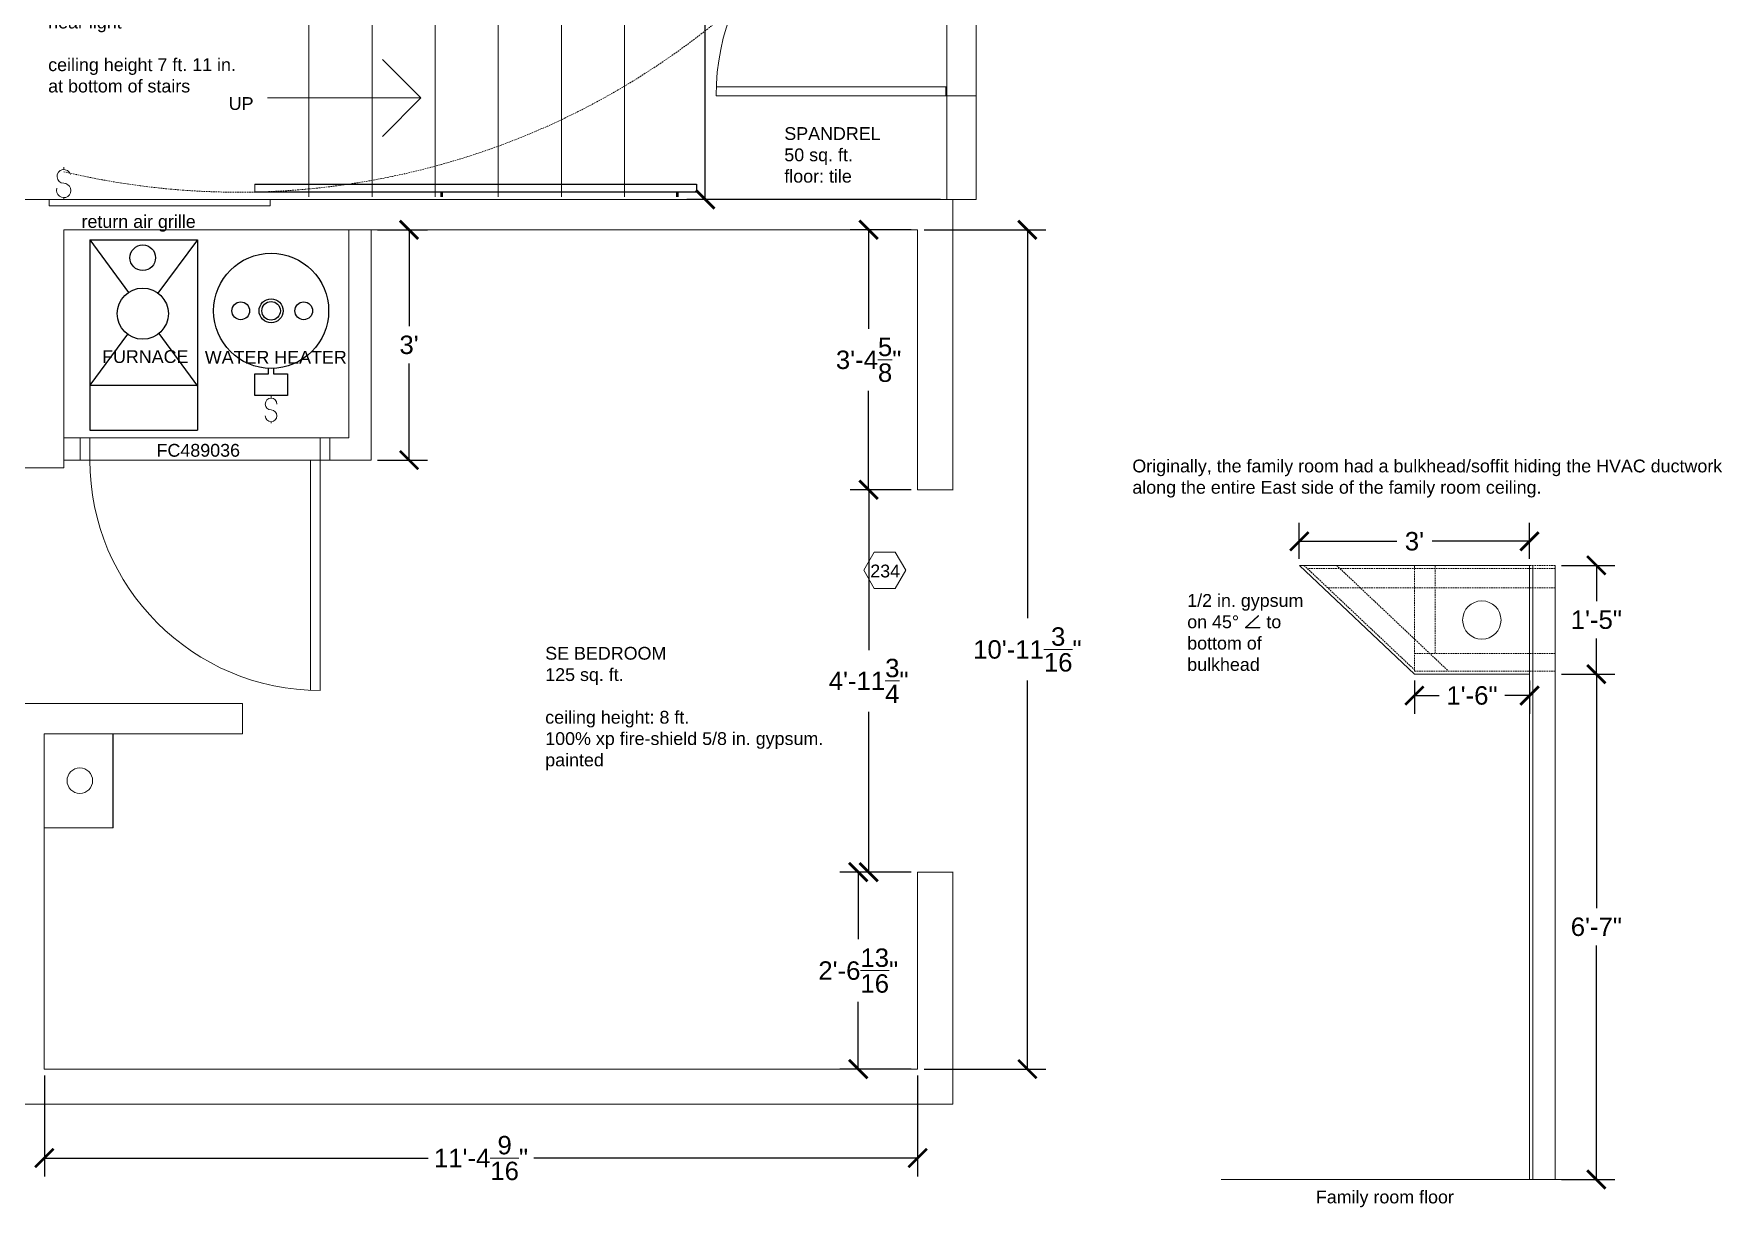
# Model space of a CAD drawing. Header units: inches. Extents: x -465 to -3, y 582 to 1088.
# Drawn here: x -271.1 to -7.1, y 582.4 to 765.8 of the extents above; entities that cross this region are included whole.
import ezdxf

# ---------------------------------------------------------------- set-up
doc = ezdxf.new("R2010")
doc.units = ezdxf.units.IN
doc.header["$MEASUREMENT"] = 0
doc.linetypes.add('DASHED2', pattern=[0.375, 0.25, -0.125])
doc.layers.get('0').update_dxf_attribs({"color": 1, "lineweight": 9})
for name, color, linetype, lineweight in [('A-101-Floorplan-1st-floor', 7, 'Continuous', 9), ('A101-Dimensions', 7, 'Continuous', 9), ('A101-Text', 7, 'Continuous', 9), ('north-staircase', 7, 'Continuous', 9)]:
    doc.layers.add(name, color=color, linetype=linetype, lineweight=lineweight)
doc.styles.add('Annotative', font='Arial.ttf')
doc.styles.get("Standard").update_dxf_attribs({"font": 'Arial.ttf', "height": 3})
doc.dimstyles.new('Annotative', dxfattribs={"dimtxt": 0.18, "dimasz": 0.18, "dimexe": 0.18, "dimexo": 0.0625, "dimgap": 0.09, "dimtad": 0, "dimtih": 1, "dimtoh": 1, "dimdec": 4, "dimzin": 0, "dimdsep": 46, "dimlunit": 4, "dimtxsty": 'Annotative', "dimblk": 'ARCHTICK', "dimblk1": 'ARCHTICK', "dimblk2": 'ARCHTICK', "dimcen": 0.09, "dimadec": 0, "dimazin": 0, "dimtfac": 1, "dimtdec": 4, "dimtofl": 0, "dimtmove": 0, "dimatfit": 3, "dimldrblk": 'ARCHTICK', "dimfxl": 1, "dimtolj": 1, "dimtzin": 0, "dimarcsym": 0})

# ---------------------------------------------------------------- blocks, each defined once
blk = doc.blocks.new('L1-south-stairway-5-steps')
at = {"layer": 'A-101-Floorplan-1st-floor', "lineweight": 5}
for p, q in [((-49.375, 0), (0, 0)), ((-49.375, 0), (-49.375, -32.40625)), ((-39.5, 0), (-39.5, -32.40625)), ((-29.625, 0), (-29.625, -32.40625)), ((-19.75, 0), (-19.75, -32.40625)), ((-9.875, 0), (-9.875, -32.40625)), ((0, 0), (0, -32.40625))]:
    blk.add_line(p, q, dxfattribs=at)
blk = doc.blocks.new('L1-south-stairway-handrail')
at = {"layer": 'A-101-Floorplan-1st-floor', "lineweight": -3}
for p, q in [((-57.8, 1.25), (11.23, 1.25)), ((11.23, 0), (-57.8, 0)), ((-28.71, -0.75), (-28.71, 0)), ((-28.46, -0.75), (-28.46, 0)), ((8.09, 0), (8.09, -0.75)), ((8.34, 0), (8.34, -0.75)), ((11.23, 1.25), (11.23, 0))]:
    blk.add_line(p, q, dxfattribs=at)
at = {"layer": 'A-101-Floorplan-1st-floor', "lineweight": 5}
blk.add_line((-57.8, 1.25), (-57.8, 0), dxfattribs=at)
blk = doc.blocks.new('L1-arrow')
at = {"lineweight": 5}
for p, q in [((188.32, -365.98), (182.32, -359.98)), ((182.32, -365.98), (164.32, -365.98)), ((182.32, -365.98), (188.32, -365.98)), ((188.32, -365.98), (182.32, -371.98))]:
    blk.add_line(p, q, dxfattribs=at)
blk = doc.blocks.new('old-furnace-cabinet-door')
at = {"lineweight": 5}
for p, q in [((-1.5, 35.97), (-1.5, 0)), ((0, 36), (0, 0)), ((0, 0), (-36, 0)), ((-1.5, 0), (0, 0))]:
    blk.add_line(p, q, dxfattribs=at)
blk.add_arc((0, 0), 36, 90, 180, dxfattribs=at)
blk = doc.blocks.new('original-furnace-in-mbr')
at = {"layer": 'A-101-Floorplan-1st-floor', "lineweight": -3}
for p, q in [((-8.27, 11.54), (-2.23, 3.32)), ((-8.27, 11.54), (8.54, 11.54)), ((-8.27, 11.54), (-8.27, -18.2)), ((8.54, 11.54), (2.38, 3.22)), ((8.54, 11.54), (8.54, -18.2)), ((-2.38, -3.22), (-8.28, -11.2)), ((2.5, -3.12), (8.54, -11.33)), ((-8.28, -11.2), (8.54, -11.2)), ((-8.27, -18.2), (8.54, -18.2))]:
    blk.add_line(p, q, dxfattribs=at)
for centre, radius in [((0, 8.74), 2), ((0, 0), 4)]:
    blk.add_circle(centre, radius, dxfattribs=at)
blk = doc.blocks.new('original-water-heater-in-mbr')
at = {"layer": 'A-101-Floorplan-1st-floor'}
for p, q in [((0, -13.66), (0, -13.25)), ((0, -17.33), (0, -17.57))]:
    blk.add_line(p, q, dxfattribs=at)
at = {"layer": 'A-101-Floorplan-1st-floor', "lineweight": -3}
blk.add_lwpolyline([(0.37, -9), (0.37, -9.86), (2.56, -9.86), (2.56, -13.25), (-2.56, -13.25), (-2.56, -9.86), (-0.38, -9.86), (-0.38, -9)], dxfattribs=at)
for centre, radius in [((0, 0), 9), ((-4.75, 0), 1.39), ((0, 0), 1.88), ((0, 0), 1.45), ((5.1, 0), 1.39)]:
    blk.add_circle(centre, radius, dxfattribs=at)
at = {"layer": 'A-101-Floorplan-1st-floor'}
for centre, start, end in [((0, -14.57), 0, 180), ((0, -14.59), 180, 270), ((0, -16.42), 180, 90)]:
    blk.add_arc(centre, 0.916, start, end, dxfattribs=at)
blk = doc.blocks.new('basic-vertical-switch')
for p, q in [((0, 5), (0, 4.65)), ((0, 0.26), (0, 0))]:
    blk.add_line(p, q)
for points in [[(0, 2.5, -2.004555), (1.06, 3.85)], [(-1.06, 1.75, 3.139408), (0, 2.5, 3.139408)]]:
    blk.add_lwpolyline(points, format="xyb")
blk = doc.blocks.new('front-door')
for p, q in [((-36, 0), (0, 0)), ((-35.97, 1.38), (0, 1.38))]:
    blk.add_line(p, q)
at = {"lineweight": 30}
blk.add_line((0, 1.38), (0, 0), dxfattribs=at)
blk.add_arc((0, 0), 36, 90, 180)
blk = doc.blocks.new('ceiling-fan')
at = {"lineweight": 5}
for p, q in [((-1, 0), (-1.5, 12)), ((1, 0), (1.5, 12)), ((0, 1), (-12, 1.5)), ((-1, 0), (-1.5, -12)), ((0, 1), (12, 1.5)), ((1, 0), (1.5, -12)), ((0, -1), (-12, -1.5)), ((0, -1), (12, -1.5))]:
    blk.add_line(p, q, dxfattribs=at)
blk.add_circle((0, 0), 1, dxfattribs=at)
for centre, start, end in [((0, 12), 355.2281, 184.7719), ((-12, 0), 85.2281, 274.7719), ((12, 0), 265.2281, 94.7719), ((0, -12), 175.2281, 4.7719)]:
    blk.add_arc(centre, 1.5, start, end, dxfattribs=at)
blk = doc.blocks.new('_ArchTick')
at = {"color": 0, "linetype": 'ByBlock', "lineweight": 30, "const_width": 0.15}
blk.add_lwpolyline([(-0.5, -0.5), (0.5, 0.5)], dxfattribs=at)
blk = doc.blocks.new('*D530')
at = {"layer": 'A101-Dimensions', "color": 0, "lineweight": -2, "transparency": 16777216}
for p, q in [((-269.44, 602.97), (-269.44, 587.18)), ((-132.88, 602.97), (-132.88, 587.18)), ((-269.44, 590.06), (-209.44, 590.06)), ((-132.88, 590.06), (-192.89, 590.06))]:
    blk.add_line(p, q, dxfattribs=at)
at = {"layer": 'A101-Dimensions', "color": 0, "lineweight": -2, "transparency": 16777216, "xscale": 2.88, "yscale": 2.88, "zscale": 2.88, "rotation": 180}
blk.add_blockref('_ArchTick', (-269.44, 590.06), dxfattribs=at)
at = {"layer": 'A101-Dimensions', "color": 0, "lineweight": -2, "transparency": 16777216, "xscale": 2.88, "yscale": 2.88, "zscale": 2.88}
blk.add_blockref('_ArchTick', (-132.88, 590.06), dxfattribs=at)
at = {"layer": 'A101-Dimensions', "color": 0, "lineweight": 5, "transparency": 16777216, "insert": (-201.16, 590.06), "char_height": 2.88, "attachment_point": 5, "style": 'Annotative'}
blk.add_mtext('\\A1;11\'-4{\\H1x;\\S9/16;}"', dxfattribs=at)
blk = doc.blocks.new('*D534')
at = {"layer": 'A101-Dimensions', "color": 0, "lineweight": -2, "transparency": 16777216}
for p, q in [((-131.88, 735.16), (-112.84, 735.16)), ((-115.72, 735.16), (-115.72, 674.45)), ((-115.72, 603.97), (-115.72, 664.68)), ((-131.88, 603.97), (-112.84, 603.97))]:
    blk.add_line(p, q, dxfattribs=at)
at = {"layer": 'A101-Dimensions', "color": 0, "lineweight": -2, "transparency": 16777216, "xscale": 2.88, "yscale": 2.88, "zscale": 2.88}
for p, rotation in [((-115.72, 735.16), 90), ((-115.72, 603.97), 270)]:
    blk.add_blockref('_ArchTick', p, dxfattribs=dict(at, rotation=rotation))
at = {"layer": 'A101-Dimensions', "color": 0, "lineweight": 5, "transparency": 16777216, "insert": (-115.72, 669.56), "char_height": 2.88, "attachment_point": 5, "style": 'Annotative'}
blk.add_mtext('\\A1;10\'-11{\\H1x;\\S3/16;}"', dxfattribs=at)
blk = doc.blocks.new('*D536')
at = {"layer": 'A101-Dimensions', "color": 0, "lineweight": -2, "transparency": 16777216}
for p, q in [((-217.32, 735.16), (-209.53, 735.16)), ((-212.41, 735.16), (-212.41, 720.07)), ((-212.41, 699.16), (-212.41, 714.24)), ((-217.32, 699.16), (-209.53, 699.16))]:
    blk.add_line(p, q, dxfattribs=at)
at = {"layer": 'A101-Dimensions', "color": 0, "lineweight": -2, "transparency": 16777216, "xscale": 2.88, "yscale": 2.88, "zscale": 2.88}
for p, rotation in [((-212.41, 735.16), 90), ((-212.41, 699.16), 270)]:
    blk.add_blockref('_ArchTick', p, dxfattribs=dict(at, rotation=rotation))
at = {"layer": 'A101-Dimensions', "color": 0, "lineweight": 5, "transparency": 16777216, "insert": (-212.41, 717.16), "char_height": 2.88, "attachment_point": 5, "style": 'Annotative'}
blk.add_mtext("\\A1;3'", dxfattribs=at)
blk = doc.blocks.new('*D537')
at = {"layer": 'A101-Dimensions', "color": 0, "lineweight": -2, "transparency": 16777216}
for p, q in [((-129.32, 811.28), (-168.97, 811.28)), ((-166.09, 811.28), (-166.09, 780.48)), ((-166.09, 739.91), (-166.09, 770.71)), ((-129.32, 739.91), (-168.97, 739.91))]:
    blk.add_line(p, q, dxfattribs=at)
at = {"layer": 'A101-Dimensions', "color": 0, "lineweight": -2, "transparency": 16777216, "xscale": 2.88, "yscale": 2.88, "zscale": 2.88}
for p, rotation in [((-166.09, 811.28), 90), ((-166.09, 739.91), 270)]:
    blk.add_blockref('_ArchTick', p, dxfattribs=dict(at, rotation=rotation))
at = {"layer": 'A101-Dimensions', "color": 0, "lineweight": 5, "transparency": 16777216, "insert": (-166.09, 775.59), "char_height": 2.88, "attachment_point": 5, "style": 'Annotative'}
blk.add_mtext('\\A1;5\'-11{\\H1x;\\S3/8;}"', dxfattribs=at)
blk = doc.blocks.new('*D562')
at = {"layer": 'A101-Dimensions', "color": 0, "lineweight": -2, "transparency": 16777216}
for p, q in [((-32.2, 665.69), (-23.87, 665.69)), ((-26.75, 665.69), (-26.75, 629.1)), ((-26.75, 586.7), (-26.75, 623.28)), ((-32.2, 586.7), (-23.87, 586.7))]:
    blk.add_line(p, q, dxfattribs=at)
at = {"layer": 'A101-Dimensions', "color": 0, "lineweight": -2, "transparency": 16777216, "xscale": 2.88, "yscale": 2.88, "zscale": 2.88}
for p, rotation in [((-26.75, 665.69), 90), ((-26.75, 586.7), 270)]:
    blk.add_blockref('_ArchTick', p, dxfattribs=dict(at, rotation=rotation))
at = {"layer": 'A101-Dimensions', "color": 0, "lineweight": 5, "transparency": 16777216, "insert": (-26.75, 626.19), "char_height": 2.88, "attachment_point": 5, "style": 'Annotative'}
blk.add_mtext('\\A1;6\'-7"', dxfattribs=at)
blk = doc.blocks.new('*D563')
at = {"layer": 'A101-Dimensions', "color": 0, "lineweight": -2, "transparency": 16777216}
for p, q in [((-32.2, 682.7), (-23.87, 682.7)), ((-26.75, 682.7), (-26.75, 677.1)), ((-26.75, 665.69), (-26.75, 671.28)), ((-32.2, 665.69), (-23.87, 665.69))]:
    blk.add_line(p, q, dxfattribs=at)
at = {"layer": 'A101-Dimensions', "color": 0, "lineweight": -2, "transparency": 16777216, "xscale": 2.88, "yscale": 2.88, "zscale": 2.88}
for p, rotation in [((-26.75, 682.7), 90), ((-26.75, 665.69), 270)]:
    blk.add_blockref('_ArchTick', p, dxfattribs=dict(at, rotation=rotation))
at = {"layer": 'A101-Dimensions', "color": 0, "lineweight": 5, "transparency": 16777216, "insert": (-26.75, 674.19), "char_height": 2.88, "attachment_point": 5, "style": 'Annotative'}
blk.add_mtext('\\A1;1\'-5"', dxfattribs=at)
blk = doc.blocks.new('*D564')
at = {"layer": 'A101-Dimensions', "color": 0, "lineweight": -2, "transparency": 16777216}
for p, q in [((-73.2, 683.7), (-73.2, 689.34)), ((-37.2, 683.7), (-37.2, 689.34)), ((-73.2, 686.46), (-57.96, 686.46)), ((-37.2, 686.46), (-52.43, 686.46))]:
    blk.add_line(p, q, dxfattribs=at)
at = {"layer": 'A101-Dimensions', "color": 0, "lineweight": -2, "transparency": 16777216, "xscale": 2.88, "yscale": 2.88, "zscale": 2.88, "rotation": 180}
blk.add_blockref('_ArchTick', (-73.2, 686.46), dxfattribs=at)
at = {"layer": 'A101-Dimensions', "color": 0, "lineweight": -2, "transparency": 16777216, "xscale": 2.88, "yscale": 2.88, "zscale": 2.88}
blk.add_blockref('_ArchTick', (-37.2, 686.46), dxfattribs=at)
at = {"layer": 'A101-Dimensions', "color": 0, "lineweight": 5, "transparency": 16777216, "insert": (-55.2, 686.46), "char_height": 2.88, "attachment_point": 5, "style": 'Annotative'}
blk.add_mtext("\\A1;3'", dxfattribs=at)
blk = doc.blocks.new('*D565')
at = {"layer": 'A101-Dimensions', "color": 0, "lineweight": -2, "transparency": 16777216}
for p, q in [((-55.2, 664.69), (-55.2, 659.47)), ((-37.2, 664.69), (-37.2, 659.47)), ((-55.2, 662.35), (-51.33, 662.35)), ((-37.2, 662.35), (-41.06, 662.35))]:
    blk.add_line(p, q, dxfattribs=at)
at = {"layer": 'A101-Dimensions', "color": 0, "lineweight": -2, "transparency": 16777216, "xscale": 2.88, "yscale": 2.88, "zscale": 2.88, "rotation": 180}
blk.add_blockref('_ArchTick', (-55.2, 662.35), dxfattribs=at)
at = {"layer": 'A101-Dimensions', "color": 0, "lineweight": -2, "transparency": 16777216, "xscale": 2.88, "yscale": 2.88, "zscale": 2.88}
blk.add_blockref('_ArchTick', (-37.2, 662.35), dxfattribs=at)
at = {"layer": 'A101-Dimensions', "color": 0, "lineweight": 5, "transparency": 16777216, "insert": (-46.2, 662.35), "char_height": 2.88, "attachment_point": 5, "style": 'Annotative'}
blk.add_mtext('\\A1;1\'-6"', dxfattribs=at)
blk = doc.blocks.new('*D566')
at = {"layer": 'A101-Dimensions', "color": 0, "lineweight": -2, "transparency": 16777216}
for p, q in [((-133.88, 634.75), (-145.05, 634.75)), ((-142.17, 634.75), (-142.17, 624.25)), ((-142.17, 603.97), (-142.17, 614.47)), ((-133.88, 603.97), (-145.05, 603.97))]:
    blk.add_line(p, q, dxfattribs=at)
at = {"layer": 'A101-Dimensions', "color": 0, "lineweight": -2, "transparency": 16777216, "xscale": 2.88, "yscale": 2.88, "zscale": 2.88}
for p, rotation in [((-142.17, 634.75), 90), ((-142.17, 603.97), 270)]:
    blk.add_blockref('_ArchTick', p, dxfattribs=dict(at, rotation=rotation))
at = {"layer": 'A101-Dimensions', "color": 0, "lineweight": 5, "transparency": 16777216, "insert": (-142.17, 619.36), "char_height": 2.88, "attachment_point": 5, "style": 'Annotative'}
blk.add_mtext('\\A1;2\'-6{\\H1x;\\S13/16;}"', dxfattribs=at)
blk = doc.blocks.new('*D567')
at = {"layer": 'A101-Dimensions', "color": 0, "lineweight": -2, "transparency": 16777216}
for p, q in [((-133.88, 735.16), (-143.43, 735.16)), ((-140.55, 735.16), (-140.55, 719.7)), ((-140.55, 694.52), (-140.55, 709.98)), ((-133.88, 694.52), (-143.43, 694.52))]:
    blk.add_line(p, q, dxfattribs=at)
at = {"layer": 'A101-Dimensions', "color": 0, "lineweight": -2, "transparency": 16777216, "xscale": 2.88, "yscale": 2.88, "zscale": 2.88}
for p, rotation in [((-140.55, 735.16), 90), ((-140.55, 694.52), 270)]:
    blk.add_blockref('_ArchTick', p, dxfattribs=dict(at, rotation=rotation))
at = {"layer": 'A101-Dimensions', "color": 0, "lineweight": 5, "transparency": 16777216, "insert": (-140.55, 714.84), "char_height": 2.88, "attachment_point": 5, "style": 'Annotative'}
blk.add_mtext('\\A1;3\'-4{\\H1x;\\S5/8;}"', dxfattribs=at)
blk = doc.blocks.new('*D568')
at = {"layer": 'A101-Dimensions', "color": 0, "lineweight": -2, "transparency": 16777216}
for p, q in [((-133.88, 694.52), (-143.42, 694.52)), ((-140.54, 694.52), (-140.54, 669.47)), ((-140.54, 634.75), (-140.54, 659.81)), ((-133.88, 634.75), (-143.42, 634.75))]:
    blk.add_line(p, q, dxfattribs=at)
at = {"layer": 'A101-Dimensions', "color": 0, "lineweight": -2, "transparency": 16777216, "xscale": 2.88, "yscale": 2.88, "zscale": 2.88}
for p, rotation in [((-140.54, 694.52), 90), ((-140.54, 634.75), 270)]:
    blk.add_blockref('_ArchTick', p, dxfattribs=dict(at, rotation=rotation))
at = {"layer": 'A101-Dimensions', "color": 0, "lineweight": 5, "transparency": 16777216, "insert": (-140.54, 664.64), "char_height": 2.88, "attachment_point": 5, "style": 'Annotative'}
blk.add_mtext('\\A1;4\'-11{\\H1x;\\S3/4;}"', dxfattribs=at)

msp = doc.modelspace()

# ---------------------------------------------------------------- linework, layer by layer
at = {"layer": 'A-101-Floorplan-1st-floor', "lineweight": 5}
for p, q in [((-128.31809, 739.90604), (-128.31809, 811.28104)), ((-123.75559, 739.90604), (-123.75559, 811.28104)), ((-128.40487, 756.10791), (-123.75559, 756.10791)), ((-272.88059, 739.90604), (-123.75559, 739.90604)), ((-268.69309, 738.89607), (-268.69309, 739.89607)), ((-234.132, 738.89607), (-234.132, 739.89607)), ((-127.38059, 694.52411), (-127.38059, 739.90604)), ((-234.132, 738.89607), (-268.69309, 738.89607)), ((-132.88059, 735.15604), (-266.38059, 735.15604)), ((-266.38059, 735.15604), (-266.38059, 697.96854)), ((-221.81809, 735.15604), (-221.81809, 702.65604)), ((-218.31809, 735.15604), (-218.31809, 699.15604)), ((-132.88059, 694.52411), (-132.88059, 735.15604)), ((-266.31809, 702.65604), (-221.81809, 702.65604)), ((-263.81809, 702.65604), (-263.81809, 699.15604)), ((-262.31809, 702.65604), (-262.31809, 699.15604)), ((-226.31809, 702.65604), (-226.31809, 699.15604)), ((-224.81809, 702.65604), (-224.81809, 699.15604)), ((-275.21123, 697.96854), (-266.38059, 697.96854)), ((-266.31809, 699.15604), (-218.31809, 699.15604)), ((-132.88059, 694.52411), (-127.31809, 694.52411)), ((-37.19642, 682.69981), (-73.19642, 682.69981)), ((-73.19642, 682.69981), (-55.19642, 665.68805)), ((-37.19642, 665.68805), (-37.19642, 682.69981)), ((-36.69642, 665.68805), (-36.69642, 682.69981)), ((-33.19642, 665.68805), (-33.19642, 682.69981)), ((-37.19642, 665.68805), (-55.19642, 665.68805)), ((-37.19642, 665.68805), (-37.19642, 586.69981)), ((-36.69642, 665.68805), (-36.69642, 586.69981)), ((-33.19642, 665.68805), (-33.19642, 586.69981)), ((-274.22434, 661.09354), (-238.47434, 661.09354)), ((-238.47434, 661.09354), (-238.47434, 656.34354)), ((-269.44309, 656.34354), (-269.44309, 603.96854)), ((-238.47434, 656.34354), (-269.44309, 656.34354)), ((-269.44309, 641.68575), (-258.69309, 641.68575)), ((-132.88059, 634.75133), (-127.31809, 634.75133)), ((-132.88059, 603.96854), (-132.88059, 634.75133)), ((-127.38059, 598.46854), (-127.38059, 634.75133)), ((-269.44309, 603.96854), (-132.88059, 603.96854)), ((-427.84934, 598.46854), (-127.38059, 598.46854)), ((-30.19642, 586.69981), (-85.44427, 586.69981))]:
    msp.add_line(p, q, dxfattribs=at)
at = {"layer": 'A-101-Floorplan-1st-floor', "linetype": 'DASHED2', "lineweight": 5}
for p, q in [((-72.46849, 682.69981), (-55.19642, 666.37602)), ((-33.19642, 682.19981), (-71.93944, 682.19981)), ((-67.37294, 682.69981), (-49.90199, 666.18805)), ((-55.19642, 666.18805), (-55.19642, 682.69981)), ((-51.94642, 668.93805), (-51.94642, 682.69981)), ((-37.19642, 682.69981), (-33.19642, 682.69981)), ((-33.19642, 679.19981), (-68.76517, 679.19981)), ((-33.19642, 668.93805), (-55.19642, 668.93805)), ((-55.19642, 666.18805), (-33.19642, 666.18805))]:
    msp.add_line(p, q, dxfattribs=at)
at = {"layer": 'A-101-Floorplan-1st-floor', "lineweight": -3}
msp.add_line((-258.69309, 641.68575), (-258.69309, 656.34354), dxfattribs=at)
at = {"layer": 'A-101-Floorplan-1st-floor'}
msp.add_lwpolyline([(-139.66813, 684.78413), (-141.31614, 681.92969), (-139.66813, 679.07525), (-136.37211, 679.07525), (-134.7241, 681.92969), (-136.37211, 684.78413)], close=True, dxfattribs=at)
at = {"layer": 'A-101-Floorplan-1st-floor', "lineweight": 5}
for centre, radius in [((-44.66224, 674.15236), 3), ((-263.89175, 649.04528), 2)]:
    msp.add_circle(centre, radius, dxfattribs=at)
at = {"layer": 'A-101-Floorplan-1st-floor', "linetype": 'DASHED2', "lineweight": 5}
msp.add_arc((-239.06646, 859.13548), 118.10116, 256.6125696, 318.3507329, dxfattribs=at)
at = {"layer": 'north-staircase', "lineweight": 5}
msp.add_line((-218.31809, 699.15604), (-218.31809, 735.15604), dxfattribs=at)

# ---------------------------------------------------------------- block references
at = {"lineweight": 5}
for name, p in [('L1-south-stairway-5-steps', (-178.70412, 772.70867)), ('L1-south-stairway-handrail', (-178.70412, 741.05242))]:
    msp.add_blockref(name, p, dxfattribs=at)
at = {"layer": 'A-101-Floorplan-1st-floor', "lineweight": 5, "rotation": 28.21524976459073}
msp.add_blockref('ceiling-fan', (-194.04176, 779.77411), dxfattribs=at)
at = {"layer": 'A-101-Floorplan-1st-floor', "lineweight": 5}
for name, p in [('front-door', (-128.40487, 756.10791)), ('L1-arrow', (-398.86607, 1121.74541)), ('basic-vertical-switch', (-266.41095, 739.92797))]:
    msp.add_blockref(name, p, dxfattribs=at)
at = {"layer": 'A-101-Floorplan-1st-floor', "lineweight": 5, "xscale": -1, "rotation": 180}
msp.add_blockref('old-furnace-cabinet-door', (-226.31809, 699.15604), dxfattribs=at)
at = {"layer": 'north-staircase', "lineweight": 5}
for name, p in [('original-furnace-in-mbr', (-254.0498, 722.05169)), ('original-water-heater-in-mbr', (-233.98379, 722.4956))]:
    msp.add_blockref(name, p, dxfattribs=at)

# ---------------------------------------------------------------- texts
at = {"layer": 'A-101-Floorplan-1st-floor', "style": 'Annotative'}
msp.add_text('234', height=2, dxfattribs=at).set_placement((-140.29334, 680.82003))
at = {"layer": 'A-101-Floorplan-1st-floor', "lineweight": 5, "style": 'Annotative'}
msp.add_text('Family room floor', height=2, dxfattribs=at).set_placement((-70.60952, 582.9702))
at = {"layer": 'A-101-Floorplan-1st-floor', "lineweight": 5, "char_height": 2, "attachment_point": 1}
for s, insert, width in [('LOWER LANDING\\P20 sq. ft.\\P\\Pceiling height: 7 ft. 2 in.\\Pnear light\\P\\Pceiling height 7 ft. 11 in.\\Pat bottom of stairs', (-268.84003, 781.96835), 29.9194828), ('SPANDREL\\P50 sq. ft.\\Pfloor: tile', (-153.72995, 751.20623), 20.9363658), ('SE BEDROOM\\P125 sq. ft.\\P\\Pceiling height: 8 ft.\\P100% xp fire-shield 5/8 in. gypsum.\\Ppainted', (-191.11803, 669.96019), 45.4454052)]:
    msp.add_mtext(s, dxfattribs=dict(at, insert=insert, width=width))
for s, width, heights, insert in [('return air grille', 18.1189942, [0], (-263.62767, 737.45862)), ('\\A1;1/2 in. gypsum\\Pon 45%%D {\\fISOCPEUR|b0|i0|c0|p0;∠} to\\Pbottom of\\Pbulkhead', 20.5556698, [12.55252], (-90.72968, 678.21338))]:
    msp.add_mtext_dynamic_manual_height_columns(s, width=width, gutter_width=10, heights=heights, dxfattribs=dict(at, insert=insert))
at = {"layer": 'A-101-Floorplan-1st-floor', "lineweight": 5, "insert": (-99.30842, 699.23973), "char_height": 2, "width": 97.0890631, "attachment_point": 1, "style": 'Annotative'}
msp.add_mtext('Originally, the family room had a bulkhead/soffit hiding the HVAC ductwork along the entire East side of the family room ceiling.', dxfattribs=at)
at = {"layer": 'A101-Text', "lineweight": 5}
msp.add_text('UP', height=2, dxfattribs=at).set_placement((-240.61319, 753.89734))
at = {"layer": 'A101-Text', "lineweight": 5, "style": 'Annotative'}
for s, p in [('FURNACE', (-260.41183, 714.34257)), ('WATER HEATER', (-244.34718, 714.23742)), ('FC489036', (-251.89213, 699.68802))]:
    msp.add_text(s, height=2, dxfattribs=at).set_placement(p)

# ---------------------------------------------------------------- dimensions: what is measured, and where the dimension line sits
at = {"layer": 'A101-Dimensions', "lineweight": 5}
for base, p1, p2, picture, middle in [((-166.09237, 811.28104), (-128.31809, 739.90604), (-128.31809, 811.28104), '*D537', (-166.09237, 775.59354)), ((-212.40827, 699.15604), (-218.31809, 735.15604), (-218.31809, 699.15604), '*D536', (-212.40827, 717.15604)), ((-140.55291, 735.15604), (-132.88059, 694.52411), (-132.88059, 735.15604), '*D567', (-140.55291, 714.84008)), ((-115.72005, 735.15604), (-132.88059, 603.96854), (-132.88059, 735.15604), '*D534', (-115.72005, 669.56229)), ((-140.536, 634.75133), (-132.88059, 694.52411), (-132.88059, 634.75133), '*D568', (-140.536, 664.63772)), ((-26.74796, 682.69981), (-33.19642, 665.68805), (-33.19642, 682.69981), '*D563', (-26.74796, 674.19393)), ((-26.74796, 586.69981), (-33.19642, 665.68805), (-33.19642, 586.69981), '*D562', (-26.74796, 626.19393)), ((-142.17449, 634.75133), (-132.88059, 603.96854), (-132.88059, 634.75133), '*D566', (-142.17449, 619.35994))]:
    dim = msp.add_linear_dim(base=base, p1=p1, p2=p2, angle=90, dimstyle='Annotative', dxfattribs=at)
    dim.commit()
    dim.dimension.update_dxf_attribs({"geometry": picture, "text_midpoint": middle})
for base, p1, p2, picture, middle in [((-73.19642, 686.46485), (-37.19642, 682.69981), (-73.19642, 682.69981), '*D564', (-55.19642, 686.46485)), ((-55.19642, 662.35496), (-37.19642, 665.68805), (-55.19642, 665.68805), '*D565', (-46.19642, 662.35496)), ((-132.88059, 590.05682), (-269.44309, 603.96854), (-132.88059, 603.96854), '*D530', (-201.16184, 590.05682))]:
    dim = msp.add_linear_dim(base=base, p1=p1, p2=p2, dimstyle='Annotative', dxfattribs=at)
    dim.commit()
    dim.dimension.update_dxf_attribs({"geometry": picture, "text_midpoint": middle})

doc.saveas('drawing.dxf')
